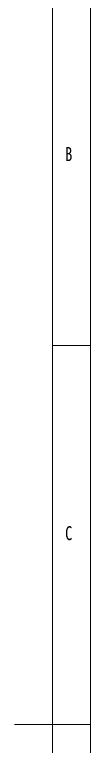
# Model space of a CAD drawing. Header units: millimetres. Extents: x 5 to 415, y 4 to 292.
# Drawn here: x 405 to 415, y 145.6 to 242.1 of the extents above; entities that cross this region are included whole.
import ezdxf

# ---------------------------------------------------------------- set-up
doc = ezdxf.new("R2010")
doc.units = ezdxf.units.MM
doc.styles.add('SLDTEXTSTYLE0', font='TXT', dxfattribs={"width": 0.75})

msp = doc.modelspace()

# ---------------------------------------------------------------- linework, layer by layer
at = {"color": 7, "linetype": 'Continuous', "lineweight": 0}
for p, q in [((415, 3.8068), (415, 290.8068)), ((410, 287), (410, 41.4187)), ((410, 198.5), (415, 198.5)), ((415, 148.5), (405, 148.5))]:
    msp.add_line(p, q, dxfattribs=at)

# ---------------------------------------------------------------- texts
at = {"color": 7, "linetype": 'Continuous', "lineweight": 0, "char_height": 1.8521, "attachment_point": 1, "style": 'SLDTEXTSTYLE0'}
for s, insert in [('B', (411.6667, 224.668)), ('C', (411.6667, 174.668))]:
    msp.add_mtext(s, dxfattribs=dict(at, insert=insert))

doc.saveas('drawing.dxf')
